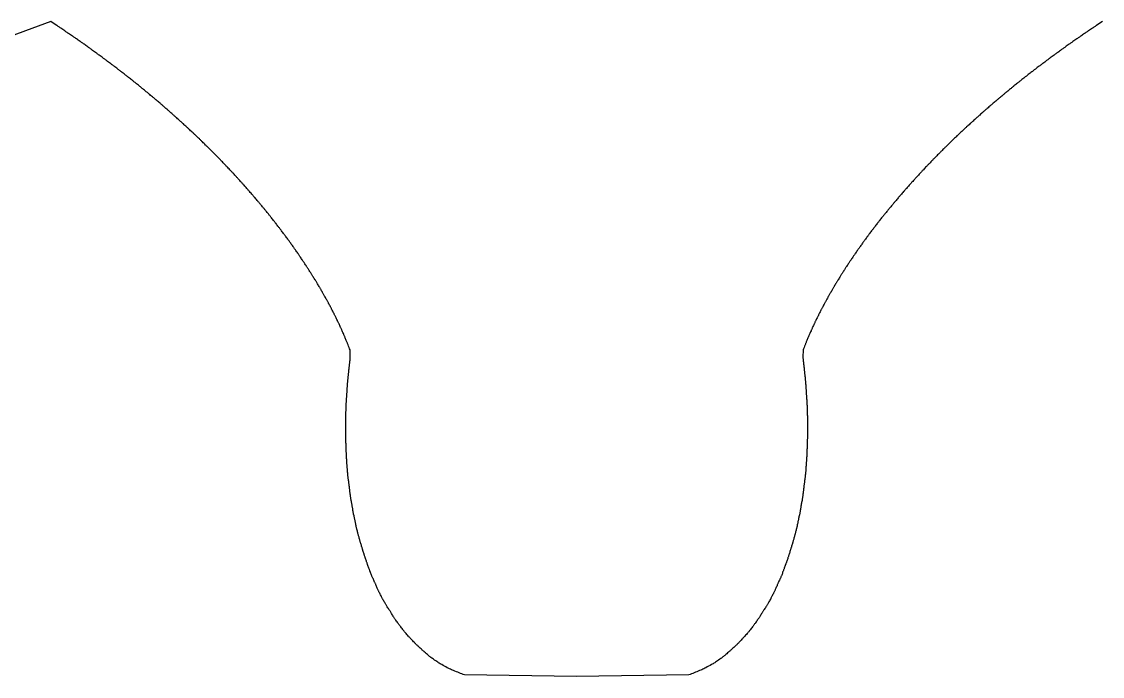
# Model space of a CAD drawing. Header units: millimetres. Extents: x -30 to 50.3, y -44.8 to 28.9.
# Drawn here: x -9.36 to 8.87, y 17.87 to 28.92 of the extents above; entities that cross this region are included whole.
import ezdxf

# ---------------------------------------------------------------- set-up
doc = ezdxf.new("R2010")
doc.units = ezdxf.units.MM

msp = doc.modelspace()

# ---------------------------------------------------------------- linework, layer by layer
at = {"color": 7, "linetype": 'Continuous', "lineweight": 25}
for p, q in [((-8.869, 28.921), (-11.796, 27.855)), ((0, 17.875), (-1.891, 17.899)), ((1.891, 17.899), (0, 17.875))]:
    msp.add_line(p, q, dxfattribs=at)
for points, knots in [([(-3.821, 23.381), (-3.833, 23.411), (-3.844, 23.44), (-3.855, 23.469), (-3.858, 23.476), (-3.863, 23.489), (-3.871, 23.509), (-3.876, 23.522), (-3.879, 23.528), (-3.887, 23.548), (-3.895, 23.567), (-3.903, 23.587), (-3.906, 23.594), (-3.911, 23.607), (-3.92, 23.626), (-3.925, 23.639), (-3.928, 23.646), (-3.937, 23.665), (-3.945, 23.685), (-3.954, 23.704), (-3.957, 23.711), (-3.963, 23.724), (-3.971, 23.743), (-3.977, 23.756), (-3.98, 23.762), (-3.989, 23.782), (-3.998, 23.801), (-4.007, 23.821), (-4.01, 23.827), (-4.016, 23.84), (-4.026, 23.859), (-4.032, 23.872), (-4.035, 23.879), (-4.044, 23.898), (-4.054, 23.917), (-4.063, 23.937), (-4.067, 23.943), (-4.073, 23.956), (-4.082, 23.975), (-4.089, 23.988), (-4.092, 23.994), (-4.102, 24.014), (-4.112, 24.033), (-4.122, 24.052), (-4.125, 24.059), (-4.132, 24.071), (-4.142, 24.091), (-4.149, 24.103), (-4.152, 24.11), (-4.162, 24.129), (-4.172, 24.148), (-4.183, 24.167), (-4.186, 24.174), (-4.193, 24.186), (-4.203, 24.206), (-4.21, 24.218), (-4.214, 24.225), (-4.224, 24.244), (-4.235, 24.263), (-4.246, 24.282), (-4.249, 24.288), (-4.256, 24.301), (-4.267, 24.32), (-4.274, 24.333), (-4.278, 24.339), (-4.289, 24.358), (-4.3, 24.377), (-4.311, 24.396), (-4.314, 24.402), (-4.322, 24.415), (-4.333, 24.434), (-4.34, 24.447), (-4.344, 24.453), (-4.356, 24.472), (-4.367, 24.491), (-4.378, 24.51), (-4.382, 24.516), (-4.389, 24.529), (-4.401, 24.548), (-4.409, 24.56), (-4.413, 24.567), (-4.424, 24.585), (-4.436, 24.604), (-4.447, 24.623), (-4.451, 24.629), (-4.459, 24.642), (-4.471, 24.661), (-4.479, 24.673), (-4.483, 24.68), (-4.495, 24.698), (-4.507, 24.717), (-4.519, 24.736), (-4.523, 24.742), (-4.531, 24.755), (-4.543, 24.774), (-4.551, 24.786), (-4.555, 24.792), (-4.567, 24.811), (-4.58, 24.83), (-4.592, 24.848), (-4.596, 24.855), (-4.604, 24.867), (-4.617, 24.886), (-4.625, 24.898), (-4.629, 24.904), (-4.642, 24.923), (-4.654, 24.942), (-4.667, 24.96), (-4.671, 24.966), (-4.68, 24.979), (-4.692, 24.997), (-4.701, 25.01), (-4.705, 25.016), (-4.718, 25.035), (-4.731, 25.053), (-4.744, 25.072), (-4.748, 25.078), (-4.757, 25.09), (-4.77, 25.109), (-4.779, 25.121), (-4.783, 25.127), (-4.796, 25.146), (-4.81, 25.164), (-4.823, 25.183), (-4.827, 25.189), (-4.836, 25.201), (-4.849, 25.22), (-4.858, 25.232), (-4.863, 25.238), (-4.876, 25.256), (-4.89, 25.275), (-4.903, 25.293), (-4.908, 25.299), (-4.917, 25.312), (-4.931, 25.33), (-4.94, 25.342), (-4.944, 25.348), (-4.958, 25.367), (-4.972, 25.385), (-4.986, 25.403), (-4.99, 25.409), (-5, 25.422), (-5.013, 25.44), (-5.023, 25.452), (-5.028, 25.458), (-5.042, 25.476), (-5.056, 25.494), (-5.07, 25.513), (-5.074, 25.519), (-5.084, 25.531), (-5.098, 25.549), (-5.108, 25.561), (-5.112, 25.567), (-5.127, 25.585), (-5.141, 25.604), (-5.156, 25.622), (-5.16, 25.628), (-5.17, 25.64), (-5.184, 25.658), (-5.194, 25.67), (-5.199, 25.676), (-5.214, 25.694), (-5.228, 25.712), (-5.243, 25.73), (-5.248, 25.736), (-5.258, 25.748), (-5.272, 25.766), (-5.282, 25.778), (-5.287, 25.784), (-5.302, 25.802), (-5.317, 25.82), (-5.332, 25.838), (-5.337, 25.844), (-5.347, 25.856), (-5.362, 25.874), (-5.372, 25.886), (-5.377, 25.892), (-5.392, 25.91), (-5.408, 25.928), (-5.423, 25.946), (-5.428, 25.952), (-5.438, 25.964), (-5.453, 25.982), (-5.464, 25.994), (-5.469, 25.999), (-5.484, 26.017), (-5.5, 26.035), (-5.515, 26.053), (-5.52, 26.059), (-5.531, 26.071), (-5.546, 26.089), (-5.557, 26.1), (-5.562, 26.106), (-5.578, 26.124), (-5.593, 26.142), (-5.609, 26.159), (-5.614, 26.165), (-5.625, 26.177), (-5.641, 26.195), (-5.651, 26.207), (-5.657, 26.213), (-5.673, 26.23), (-5.689, 26.248), (-5.705, 26.265), (-5.71, 26.271), (-5.721, 26.283), (-5.737, 26.301), (-5.748, 26.312), (-5.753, 26.318), (-5.769, 26.336), (-5.785, 26.353), (-5.802, 26.371), (-5.807, 26.377), (-5.818, 26.388), (-5.834, 26.406), (-5.845, 26.418), (-5.851, 26.423), (-5.867, 26.441), (-5.884, 26.458), (-5.9, 26.476), (-5.906, 26.482), (-5.917, 26.493), (-5.934, 26.511), (-5.945, 26.522), (-5.95, 26.528), (-5.967, 26.545), (-5.984, 26.563), (-6.001, 26.58), (-6.006, 26.586), (-6.017, 26.598), (-6.034, 26.615), (-6.046, 26.626), (-6.051, 26.632), (-6.068, 26.649), (-6.085, 26.667), (-6.102, 26.684), (-6.108, 26.69), (-6.119, 26.701), (-6.136, 26.718), (-6.148, 26.73), (-6.154, 26.736), (-6.171, 26.753), (-6.188, 26.77), (-6.205, 26.787), (-6.211, 26.793), (-6.223, 26.804), (-6.24, 26.822), (-6.252, 26.833), (-6.258, 26.839), (-6.275, 26.856), (-6.293, 26.873), (-6.31, 26.89), (-6.316, 26.896), (-6.328, 26.907), (-6.345, 26.924), (-6.357, 26.935), (-6.363, 26.941), (-6.381, 26.958), (-6.399, 26.975), (-6.416, 26.992), (-6.422, 26.998), (-6.434, 27.009), (-6.452, 27.026), (-6.464, 27.037), (-6.47, 27.043), (-6.488, 27.06), (-6.506, 27.076), (-6.524, 27.093), (-6.53, 27.099), (-6.542, 27.11), (-6.56, 27.127), (-6.572, 27.138), (-6.578, 27.144), (-6.597, 27.161), (-6.615, 27.177), (-6.633, 27.194), (-6.639, 27.2), (-6.651, 27.211), (-6.67, 27.228), (-6.682, 27.239), (-6.688, 27.244), (-6.707, 27.261), (-6.725, 27.278), (-6.744, 27.295), (-6.75, 27.3), (-6.762, 27.311), (-6.781, 27.328), (-6.793, 27.339), (-6.8, 27.344), (-6.818, 27.361), (-6.837, 27.378), (-6.856, 27.394), (-6.862, 27.4), (-6.874, 27.411), (-6.893, 27.427), (-6.906, 27.438), (-6.912, 27.444), (-6.931, 27.46), (-6.95, 27.477), (-6.969, 27.493), (-6.975, 27.499), (-6.988, 27.51), (-7.007, 27.526), (-7.02, 27.537), (-7.026, 27.543), (-7.046, 27.559), (-7.065, 27.575), (-7.084, 27.592), (-7.09, 27.597), (-7.103, 27.608), (-7.123, 27.624), (-7.135, 27.635), (-7.142, 27.641), (-7.161, 27.657), (-7.181, 27.673), (-7.2, 27.689), (-7.207, 27.695), (-7.22, 27.706), (-7.239, 27.722), (-7.252, 27.733), (-7.259, 27.738), (-7.279, 27.754), (-7.298, 27.77), (-7.318, 27.787), (-7.324, 27.792), (-7.338, 27.803), (-7.357, 27.819), (-7.371, 27.83), (-7.377, 27.835), (-7.397, 27.851), (-7.417, 27.867), (-7.437, 27.883), (-7.444, 27.888), (-7.457, 27.899), (-7.477, 27.915), (-7.49, 27.926), (-7.497, 27.931), (-7.517, 27.947), (-7.537, 27.963), (-7.557, 27.979), (-7.564, 27.984), (-7.577, 27.995), (-7.598, 28.011), (-7.611, 28.021), (-7.618, 28.027), (-7.638, 28.042), (-7.659, 28.058), (-7.679, 28.074), (-7.686, 28.079), (-7.699, 28.09), (-7.72, 28.106), (-7.734, 28.116), (-7.74, 28.121), (-7.761, 28.137), (-7.782, 28.153), (-7.802, 28.168), (-7.809, 28.174), (-7.823, 28.184), (-7.844, 28.2), (-7.857, 28.21), (-7.864, 28.215), (-7.885, 28.231), (-7.906, 28.247), (-7.927, 28.262), (-7.934, 28.267), (-7.948, 28.278), (-7.968, 28.293), (-7.982, 28.304), (-7.989, 28.309), (-8.01, 28.324), (-8.032, 28.34), (-8.053, 28.355), (-8.06, 28.36), (-8.074, 28.371), (-8.095, 28.386), (-8.109, 28.396), (-8.116, 28.402), (-8.137, 28.417), (-8.158, 28.432), (-8.18, 28.448), (-8.187, 28.453), (-8.201, 28.463), (-8.222, 28.478), (-8.237, 28.488), (-8.244, 28.494), (-8.265, 28.509), (-8.287, 28.524), (-8.308, 28.539), (-8.315, 28.544), (-8.33, 28.555), (-8.351, 28.57), (-8.366, 28.58), (-8.373, 28.585), (-8.395, 28.6), (-8.416, 28.615), (-8.438, 28.63), (-8.445, 28.635), (-8.46, 28.645), (-8.482, 28.66), (-8.496, 28.67), (-8.503, 28.675), (-8.525, 28.69), (-8.547, 28.705), (-8.569, 28.72), (-8.576, 28.725), (-8.591, 28.735), (-8.613, 28.75), (-8.628, 28.76), (-8.635, 28.765), (-8.657, 28.78), (-8.679, 28.795), (-8.702, 28.81), (-8.709, 28.815), (-8.724, 28.825), (-8.746, 28.84), (-8.761, 28.849), (-8.768, 28.854), (-8.802, 28.876), (-8.835, 28.899), (-8.869, 28.921)], [0, 0, 0, 0, 0.012463, 0.012463, 0.012463, 0.015239, 0.018016, 0.020792, 0.020792, 0.020792, 0.029144, 0.029144, 0.029144, 0.031935, 0.034726, 0.037517, 0.037517, 0.037517, 0.045912, 0.045912, 0.045912, 0.048717, 0.051523, 0.054328, 0.054328, 0.054328, 0.062766, 0.062766, 0.062766, 0.065586, 0.068406, 0.071226, 0.071226, 0.071226, 0.079708, 0.079708, 0.079708, 0.082542, 0.085376, 0.088211, 0.088211, 0.088211, 0.096736, 0.096736, 0.096736, 0.099584, 0.102433, 0.105282, 0.105282, 0.105282, 0.11385, 0.11385, 0.11385, 0.116713, 0.119577, 0.12244, 0.12244, 0.12244, 0.131051, 0.131051, 0.131051, 0.133929, 0.136807, 0.139684, 0.139684, 0.139684, 0.148339, 0.148339, 0.148339, 0.151231, 0.154123, 0.157015, 0.157015, 0.157015, 0.165714, 0.165714, 0.165714, 0.16862, 0.171527, 0.174433, 0.174433, 0.174433, 0.183174, 0.183174, 0.183174, 0.186095, 0.189016, 0.191937, 0.191937, 0.191937, 0.200722, 0.200722, 0.200722, 0.203658, 0.206593, 0.209528, 0.209528, 0.209528, 0.218356, 0.218356, 0.218356, 0.221306, 0.224256, 0.227206, 0.227206, 0.227206, 0.236077, 0.236077, 0.236077, 0.239041, 0.242006, 0.24497, 0.24497, 0.24497, 0.253885, 0.253885, 0.253885, 0.256863, 0.259842, 0.262821, 0.262821, 0.262821, 0.271779, 0.271779, 0.271779, 0.274772, 0.277765, 0.280758, 0.280758, 0.280758, 0.289759, 0.289759, 0.289759, 0.292767, 0.295774, 0.298782, 0.298782, 0.298782, 0.307826, 0.307826, 0.307826, 0.310848, 0.31387, 0.316892, 0.316892, 0.316892, 0.32598, 0.32598, 0.32598, 0.329016, 0.332053, 0.335089, 0.335089, 0.335089, 0.34422, 0.34422, 0.34422, 0.347271, 0.350322, 0.353373, 0.353373, 0.353373, 0.362547, 0.362547, 0.362547, 0.365612, 0.368677, 0.371743, 0.371743, 0.371743, 0.38096, 0.38096, 0.38096, 0.38404, 0.38712, 0.3902, 0.3902, 0.3902, 0.399461, 0.399461, 0.399461, 0.402555, 0.405649, 0.408743, 0.408743, 0.408743, 0.418047, 0.418047, 0.418047, 0.421156, 0.424264, 0.427373, 0.427373, 0.427373, 0.43672, 0.43672, 0.43672, 0.439843, 0.442966, 0.446089, 0.446089, 0.446089, 0.45548, 0.45548, 0.45548, 0.458618, 0.461755, 0.464892, 0.464892, 0.464892, 0.474326, 0.474326, 0.474326, 0.477478, 0.48063, 0.483782, 0.483782, 0.483782, 0.493259, 0.493259, 0.493259, 0.496426, 0.499592, 0.502758, 0.502758, 0.502758, 0.512279, 0.512279, 0.512279, 0.51546, 0.51864, 0.521821, 0.521821, 0.521821, 0.531385, 0.531385, 0.531385, 0.53458, 0.537775, 0.54097, 0.54097, 0.54097, 0.550577, 0.550577, 0.550577, 0.553787, 0.556997, 0.560206, 0.560206, 0.560206, 0.569857, 0.569857, 0.569857, 0.573081, 0.576305, 0.579529, 0.579529, 0.579529, 0.589223, 0.589223, 0.589223, 0.592461, 0.5957, 0.598938, 0.598938, 0.598938, 0.608675, 0.608675, 0.608675, 0.611928, 0.615181, 0.618434, 0.618434, 0.618434, 0.628214, 0.628214, 0.628214, 0.631481, 0.634749, 0.638016, 0.638016, 0.638016, 0.64784, 0.64784, 0.64784, 0.651121, 0.654403, 0.657685, 0.657685, 0.657685, 0.667552, 0.667552, 0.667552, 0.670848, 0.674144, 0.67744, 0.67744, 0.67744, 0.687351, 0.687351, 0.687351, 0.690661, 0.693972, 0.697282, 0.697282, 0.697282, 0.707235, 0.707235, 0.707235, 0.71056, 0.713885, 0.71721, 0.71721, 0.71721, 0.727207, 0.727207, 0.727207, 0.730547, 0.733887, 0.737226, 0.737226, 0.737226, 0.747266, 0.747266, 0.747266, 0.75062, 0.753974, 0.757328, 0.757328, 0.757328, 0.767411, 0.767411, 0.767411, 0.770779, 0.774147, 0.777516, 0.777516, 0.777516, 0.787642, 0.787642, 0.787642, 0.791025, 0.794408, 0.79779, 0.79779, 0.79779, 0.807961, 0.807961, 0.807961, 0.811358, 0.814755, 0.818152, 0.818152, 0.818152, 0.828366, 0.828366, 0.828366, 0.831777, 0.835189, 0.8386, 0.8386, 0.8386, 0.848857, 0.848857, 0.848857, 0.852283, 0.855709, 0.859135, 0.859135, 0.859135, 0.869435, 0.869435, 0.869435, 0.872875, 0.876316, 0.879756, 0.879756, 0.879756, 0.890099, 0.890099, 0.890099, 0.893554, 0.897009, 0.900464, 0.900464, 0.900464, 0.91085, 0.91085, 0.91085, 0.91432, 0.917789, 0.921258, 0.921258, 0.921258, 0.931688, 0.931688, 0.931688, 0.935172, 0.938655, 0.942139, 0.942139, 0.942139, 0.952612, 0.952612, 0.952612, 0.95611, 0.959608, 0.963107, 0.963107, 0.963107, 0.973623, 0.973623, 0.973623, 0.977135, 0.980648, 0.984161, 0.984161, 0.984161, 1, 1, 1, 1]), ([(8.869, 28.921), (8.835, 28.899), (8.802, 28.876), (8.768, 28.854), (8.761, 28.849), (8.746, 28.84), (8.724, 28.825), (8.709, 28.815), (8.702, 28.81), (8.679, 28.795), (8.657, 28.78), (8.635, 28.765), (8.628, 28.76), (8.613, 28.75), (8.591, 28.735), (8.576, 28.725), (8.569, 28.72), (8.547, 28.705), (8.525, 28.69), (8.503, 28.675), (8.496, 28.67), (8.482, 28.66), (8.46, 28.645), (8.445, 28.635), (8.438, 28.63), (8.416, 28.615), (8.395, 28.6), (8.373, 28.585), (8.366, 28.58), (8.351, 28.57), (8.33, 28.555), (8.315, 28.544), (8.308, 28.539), (8.287, 28.524), (8.265, 28.509), (8.244, 28.494), (8.237, 28.488), (8.222, 28.478), (8.201, 28.463), (8.187, 28.453), (8.18, 28.448), (8.158, 28.432), (8.137, 28.417), (8.116, 28.402), (8.109, 28.396), (8.095, 28.386), (8.074, 28.371), (8.06, 28.36), (8.053, 28.355), (8.032, 28.34), (8.01, 28.324), (7.989, 28.309), (7.982, 28.304), (7.968, 28.293), (7.948, 28.278), (7.934, 28.267), (7.927, 28.262), (7.906, 28.247), (7.885, 28.231), (7.864, 28.215), (7.857, 28.21), (7.844, 28.2), (7.823, 28.184), (7.809, 28.174), (7.802, 28.168), (7.782, 28.153), (7.761, 28.137), (7.74, 28.121), (7.734, 28.116), (7.72, 28.106), (7.699, 28.09), (7.686, 28.079), (7.679, 28.074), (7.659, 28.058), (7.638, 28.042), (7.618, 28.027), (7.611, 28.021), (7.598, 28.011), (7.577, 27.995), (7.564, 27.984), (7.557, 27.979), (7.537, 27.963), (7.517, 27.947), (7.497, 27.931), (7.49, 27.926), (7.477, 27.915), (7.457, 27.899), (7.444, 27.888), (7.437, 27.883), (7.417, 27.867), (7.397, 27.851), (7.377, 27.835), (7.371, 27.83), (7.357, 27.819), (7.338, 27.803), (7.324, 27.792), (7.318, 27.787), (7.298, 27.77), (7.279, 27.754), (7.259, 27.738), (7.252, 27.733), (7.239, 27.722), (7.22, 27.706), (7.207, 27.695), (7.2, 27.689), (7.181, 27.673), (7.161, 27.657), (7.142, 27.641), (7.135, 27.635), (7.123, 27.624), (7.103, 27.608), (7.09, 27.597), (7.084, 27.592), (7.065, 27.575), (7.046, 27.559), (7.026, 27.543), (7.02, 27.537), (7.007, 27.526), (6.988, 27.51), (6.975, 27.499), (6.969, 27.493), (6.95, 27.477), (6.931, 27.46), (6.912, 27.444), (6.906, 27.438), (6.893, 27.427), (6.874, 27.411), (6.862, 27.4), (6.856, 27.394), (6.837, 27.378), (6.818, 27.361), (6.8, 27.344), (6.793, 27.339), (6.781, 27.328), (6.762, 27.311), (6.75, 27.3), (6.744, 27.295), (6.725, 27.278), (6.707, 27.261), (6.688, 27.244), (6.682, 27.239), (6.67, 27.228), (6.651, 27.211), (6.639, 27.2), (6.633, 27.194), (6.615, 27.177), (6.597, 27.161), (6.578, 27.144), (6.572, 27.138), (6.56, 27.127), (6.542, 27.11), (6.53, 27.099), (6.524, 27.093), (6.506, 27.076), (6.488, 27.06), (6.47, 27.043), (6.464, 27.037), (6.452, 27.026), (6.434, 27.009), (6.422, 26.998), (6.416, 26.992), (6.399, 26.975), (6.381, 26.958), (6.363, 26.941), (6.357, 26.935), (6.345, 26.924), (6.328, 26.907), (6.316, 26.896), (6.31, 26.89), (6.293, 26.873), (6.275, 26.856), (6.258, 26.839), (6.252, 26.833), (6.24, 26.822), (6.223, 26.804), (6.211, 26.793), (6.205, 26.787), (6.188, 26.77), (6.171, 26.753), (6.154, 26.736), (6.148, 26.73), (6.136, 26.718), (6.119, 26.701), (6.108, 26.69), (6.102, 26.684), (6.085, 26.667), (6.068, 26.649), (6.051, 26.632), (6.046, 26.626), (6.034, 26.615), (6.017, 26.598), (6.006, 26.586), (6.001, 26.58), (5.984, 26.563), (5.967, 26.545), (5.95, 26.528), (5.945, 26.522), (5.934, 26.511), (5.917, 26.493), (5.906, 26.482), (5.9, 26.476), (5.884, 26.458), (5.867, 26.441), (5.851, 26.423), (5.845, 26.418), (5.834, 26.406), (5.818, 26.388), (5.807, 26.377), (5.802, 26.371), (5.785, 26.353), (5.769, 26.336), (5.753, 26.318), (5.748, 26.312), (5.737, 26.301), (5.721, 26.283), (5.71, 26.271), (5.705, 26.265), (5.689, 26.248), (5.673, 26.23), (5.657, 26.213), (5.651, 26.207), (5.641, 26.195), (5.625, 26.177), (5.614, 26.165), (5.609, 26.159), (5.593, 26.142), (5.578, 26.124), (5.562, 26.106), (5.557, 26.1), (5.546, 26.089), (5.531, 26.071), (5.52, 26.059), (5.515, 26.053), (5.5, 26.035), (5.484, 26.017), (5.469, 25.999), (5.464, 25.994), (5.453, 25.982), (5.438, 25.964), (5.428, 25.952), (5.423, 25.946), (5.408, 25.928), (5.392, 25.91), (5.377, 25.892), (5.372, 25.886), (5.362, 25.874), (5.347, 25.856), (5.337, 25.844), (5.332, 25.838), (5.317, 25.82), (5.302, 25.802), (5.287, 25.784), (5.282, 25.778), (5.272, 25.766), (5.258, 25.748), (5.248, 25.736), (5.243, 25.73), (5.228, 25.712), (5.214, 25.694), (5.199, 25.676), (5.194, 25.67), (5.184, 25.658), (5.17, 25.64), (5.16, 25.628), (5.156, 25.622), (5.141, 25.604), (5.127, 25.585), (5.112, 25.567), (5.108, 25.561), (5.098, 25.549), (5.084, 25.531), (5.074, 25.519), (5.07, 25.513), (5.056, 25.494), (5.042, 25.476), (5.028, 25.458), (5.023, 25.452), (5.013, 25.44), (5, 25.422), (4.99, 25.409), (4.986, 25.403), (4.972, 25.385), (4.958, 25.367), (4.944, 25.348), (4.94, 25.342), (4.931, 25.33), (4.917, 25.312), (4.908, 25.299), (4.903, 25.293), (4.89, 25.275), (4.876, 25.256), (4.863, 25.238), (4.858, 25.232), (4.849, 25.22), (4.836, 25.201), (4.827, 25.189), (4.823, 25.183), (4.81, 25.164), (4.796, 25.146), (4.783, 25.127), (4.779, 25.121), (4.77, 25.109), (4.757, 25.09), (4.748, 25.078), (4.744, 25.072), (4.731, 25.053), (4.718, 25.035), (4.705, 25.016), (4.701, 25.01), (4.692, 24.997), (4.68, 24.979), (4.671, 24.966), (4.667, 24.96), (4.654, 24.942), (4.642, 24.923), (4.629, 24.904), (4.625, 24.898), (4.617, 24.886), (4.604, 24.867), (4.596, 24.855), (4.592, 24.848), (4.58, 24.83), (4.567, 24.811), (4.555, 24.792), (4.551, 24.786), (4.543, 24.774), (4.531, 24.755), (4.523, 24.742), (4.519, 24.736), (4.507, 24.717), (4.495, 24.698), (4.483, 24.68), (4.479, 24.673), (4.471, 24.661), (4.459, 24.642), (4.451, 24.629), (4.447, 24.623), (4.436, 24.604), (4.424, 24.585), (4.413, 24.567), (4.409, 24.56), (4.401, 24.548), (4.389, 24.529), (4.382, 24.516), (4.378, 24.51), (4.367, 24.491), (4.356, 24.472), (4.344, 24.453), (4.34, 24.447), (4.333, 24.434), (4.322, 24.415), (4.314, 24.402), (4.311, 24.396), (4.3, 24.377), (4.289, 24.358), (4.278, 24.339), (4.274, 24.333), (4.267, 24.32), (4.256, 24.301), (4.249, 24.288), (4.246, 24.282), (4.235, 24.263), (4.224, 24.244), (4.214, 24.225), (4.21, 24.218), (4.203, 24.206), (4.193, 24.186), (4.186, 24.174), (4.183, 24.167), (4.172, 24.148), (4.162, 24.129), (4.152, 24.11), (4.149, 24.103), (4.142, 24.091), (4.132, 24.071), (4.125, 24.059), (4.122, 24.052), (4.112, 24.033), (4.102, 24.014), (4.092, 23.994), (4.089, 23.988), (4.082, 23.975), (4.073, 23.956), (4.067, 23.943), (4.063, 23.937), (4.054, 23.917), (4.044, 23.898), (4.035, 23.879), (4.032, 23.872), (4.026, 23.859), (4.016, 23.84), (4.01, 23.827), (4.007, 23.821), (3.998, 23.801), (3.989, 23.782), (3.98, 23.762), (3.977, 23.756), (3.971, 23.743), (3.963, 23.724), (3.957, 23.711), (3.954, 23.704), (3.945, 23.685), (3.937, 23.665), (3.928, 23.646), (3.925, 23.639), (3.92, 23.626), (3.911, 23.607), (3.906, 23.594), (3.903, 23.587), (3.895, 23.567), (3.887, 23.548), (3.879, 23.528), (3.876, 23.522), (3.871, 23.509), (3.863, 23.489), (3.858, 23.476), (3.855, 23.469), (3.844, 23.44), (3.833, 23.411), (3.821, 23.381)], [0, 0, 0, 0, 0.015839, 0.015839, 0.015839, 0.019352, 0.022865, 0.026377, 0.026377, 0.026377, 0.036893, 0.036893, 0.036893, 0.040392, 0.04389, 0.047388, 0.047388, 0.047388, 0.057861, 0.057861, 0.057861, 0.061345, 0.064828, 0.068312, 0.068312, 0.068312, 0.078742, 0.078742, 0.078742, 0.082211, 0.08568, 0.08915, 0.08915, 0.08915, 0.099536, 0.099536, 0.099536, 0.102991, 0.106446, 0.109901, 0.109901, 0.109901, 0.120244, 0.120244, 0.120244, 0.123684, 0.127125, 0.130565, 0.130565, 0.130565, 0.140865, 0.140865, 0.140865, 0.144291, 0.147717, 0.151143, 0.151143, 0.151143, 0.1614, 0.1614, 0.1614, 0.164811, 0.168223, 0.171634, 0.171634, 0.171634, 0.181848, 0.181848, 0.181848, 0.185245, 0.188642, 0.192039, 0.192039, 0.192039, 0.20221, 0.20221, 0.20221, 0.205592, 0.208975, 0.212358, 0.212358, 0.212358, 0.222484, 0.222484, 0.222484, 0.225853, 0.229221, 0.232589, 0.232589, 0.232589, 0.242672, 0.242672, 0.242672, 0.246026, 0.24938, 0.252734, 0.252734, 0.252734, 0.262774, 0.262774, 0.262774, 0.266113, 0.269453, 0.272793, 0.272793, 0.272793, 0.28279, 0.28279, 0.28279, 0.286115, 0.28944, 0.292765, 0.292765, 0.292765, 0.302718, 0.302718, 0.302718, 0.306028, 0.309339, 0.312649, 0.312649, 0.312649, 0.32256, 0.32256, 0.32256, 0.325856, 0.329152, 0.332448, 0.332448, 0.332448, 0.342315, 0.342315, 0.342315, 0.345597, 0.348879, 0.35216, 0.35216, 0.35216, 0.361984, 0.361984, 0.361984, 0.365251, 0.368519, 0.371786, 0.371786, 0.371786, 0.381566, 0.381566, 0.381566, 0.384819, 0.388072, 0.391325, 0.391325, 0.391325, 0.401062, 0.401062, 0.401062, 0.4043, 0.407539, 0.410777, 0.410777, 0.410777, 0.420471, 0.420471, 0.420471, 0.423695, 0.426919, 0.430143, 0.430143, 0.430143, 0.439794, 0.439794, 0.439794, 0.443003, 0.446213, 0.449423, 0.449423, 0.449423, 0.45903, 0.45903, 0.45903, 0.462225, 0.46542, 0.468615, 0.468615, 0.468615, 0.478179, 0.478179, 0.478179, 0.48136, 0.48454, 0.487721, 0.487721, 0.487721, 0.497242, 0.497242, 0.497242, 0.500408, 0.503574, 0.506741, 0.506741, 0.506741, 0.516218, 0.516218, 0.516218, 0.51937, 0.522522, 0.525674, 0.525674, 0.525674, 0.535108, 0.535108, 0.535108, 0.538245, 0.541382, 0.54452, 0.54452, 0.54452, 0.553911, 0.553911, 0.553911, 0.557034, 0.560157, 0.56328, 0.56328, 0.56328, 0.572627, 0.572627, 0.572627, 0.575736, 0.578844, 0.581953, 0.581953, 0.581953, 0.591257, 0.591257, 0.591257, 0.594351, 0.597445, 0.600539, 0.600539, 0.600539, 0.6098, 0.6098, 0.6098, 0.61288, 0.61596, 0.61904, 0.61904, 0.61904, 0.628257, 0.628257, 0.628257, 0.631323, 0.634388, 0.637453, 0.637453, 0.637453, 0.646627, 0.646627, 0.646627, 0.649678, 0.652729, 0.65578, 0.65578, 0.65578, 0.664911, 0.664911, 0.664911, 0.667947, 0.670984, 0.67402, 0.67402, 0.67402, 0.683108, 0.683108, 0.683108, 0.68613, 0.689152, 0.692174, 0.692174, 0.692174, 0.701218, 0.701218, 0.701218, 0.704226, 0.707233, 0.710241, 0.710241, 0.710241, 0.719242, 0.719242, 0.719242, 0.722235, 0.725228, 0.728221, 0.728221, 0.728221, 0.737179, 0.737179, 0.737179, 0.740158, 0.743137, 0.746115, 0.746115, 0.746115, 0.75503, 0.75503, 0.75503, 0.757994, 0.760959, 0.763923, 0.763923, 0.763923, 0.772794, 0.772794, 0.772794, 0.775744, 0.778694, 0.781644, 0.781644, 0.781644, 0.790472, 0.790472, 0.790472, 0.793407, 0.796342, 0.799278, 0.799278, 0.799278, 0.808063, 0.808063, 0.808063, 0.810984, 0.813905, 0.816826, 0.816826, 0.816826, 0.825567, 0.825567, 0.825567, 0.828473, 0.83138, 0.834286, 0.834286, 0.834286, 0.842985, 0.842985, 0.842985, 0.845877, 0.848769, 0.851661, 0.851661, 0.851661, 0.860316, 0.860316, 0.860316, 0.863193, 0.866071, 0.868949, 0.868949, 0.868949, 0.87756, 0.87756, 0.87756, 0.880423, 0.883287, 0.88615, 0.88615, 0.88615, 0.894718, 0.894718, 0.894718, 0.897567, 0.900416, 0.903264, 0.903264, 0.903264, 0.911789, 0.911789, 0.911789, 0.914624, 0.917458, 0.920292, 0.920292, 0.920292, 0.928774, 0.928774, 0.928774, 0.931594, 0.934414, 0.937234, 0.937234, 0.937234, 0.945672, 0.945672, 0.945672, 0.948477, 0.951283, 0.954088, 0.954088, 0.954088, 0.962483, 0.962483, 0.962483, 0.965274, 0.968065, 0.970856, 0.970856, 0.970856, 0.979208, 0.979208, 0.979208, 0.981984, 0.984761, 0.987537, 0.987537, 0.987537, 1, 1, 1, 1]), ([(-1.891, 17.899), (-1.952, 17.923), (-2.013, 17.948), (-2.075, 17.972), (-2.087, 17.977), (-2.111, 17.986), (-2.147, 18.003), (-2.17, 18.015), (-2.181, 18.022), (-2.212, 18.039), (-2.243, 18.056), (-2.273, 18.073), (-2.283, 18.078), (-2.302, 18.089), (-2.33, 18.106), (-2.348, 18.118), (-2.357, 18.124), (-2.382, 18.142), (-2.407, 18.159), (-2.433, 18.177), (-2.441, 18.182), (-2.456, 18.193), (-2.48, 18.211), (-2.494, 18.224), (-2.501, 18.23), (-2.522, 18.248), (-2.542, 18.266), (-2.563, 18.284), (-2.57, 18.29), (-2.583, 18.302), (-2.603, 18.32), (-2.617, 18.332), (-2.623, 18.338), (-2.643, 18.356), (-2.663, 18.374), (-2.682, 18.392), (-2.688, 18.398), (-2.701, 18.409), (-2.72, 18.428), (-2.731, 18.44), (-2.737, 18.446), (-2.754, 18.465), (-2.771, 18.483), (-2.788, 18.501), (-2.794, 18.507), (-2.805, 18.519), (-2.822, 18.538), (-2.833, 18.55), (-2.839, 18.556), (-2.855, 18.575), (-2.871, 18.593), (-2.888, 18.611), (-2.893, 18.617), (-2.904, 18.629), (-2.919, 18.648), (-2.928, 18.66), (-2.933, 18.667), (-2.947, 18.686), (-2.962, 18.704), (-2.976, 18.723), (-2.98, 18.729), (-2.99, 18.741), (-3.003, 18.76), (-3.013, 18.773), (-3.017, 18.779), (-3.031, 18.798), (-3.044, 18.816), (-3.058, 18.835), (-3.062, 18.841), (-3.071, 18.853), (-3.083, 18.872), (-3.091, 18.885), (-3.095, 18.892), (-3.107, 18.911), (-3.118, 18.93), (-3.13, 18.949), (-3.133, 18.955), (-3.141, 18.968), (-3.153, 18.987), (-3.161, 18.999), (-3.165, 19.005), (-3.178, 19.024), (-3.19, 19.043), (-3.202, 19.062), (-3.206, 19.068), (-3.215, 19.08), (-3.226, 19.099), (-3.233, 19.112), (-3.237, 19.119), (-3.247, 19.138), (-3.258, 19.157), (-3.268, 19.176), (-3.272, 19.183), (-3.279, 19.195), (-3.289, 19.215), (-3.295, 19.227), (-3.299, 19.234), (-3.309, 19.253), (-3.319, 19.272), (-3.329, 19.291), (-3.332, 19.298), (-3.339, 19.31), (-3.348, 19.33), (-3.353, 19.343), (-3.356, 19.35), (-3.364, 19.369), (-3.373, 19.389), (-3.381, 19.408), (-3.384, 19.415), (-3.389, 19.428), (-3.398, 19.447), (-3.404, 19.46), (-3.407, 19.466), (-3.416, 19.486), (-3.425, 19.505), (-3.434, 19.524), (-3.437, 19.531), (-3.443, 19.543), (-3.452, 19.563), (-3.457, 19.576), (-3.459, 19.583), (-3.467, 19.602), (-3.474, 19.622), (-3.481, 19.642), (-3.484, 19.648), (-3.489, 19.661), (-3.496, 19.681), (-3.501, 19.694), (-3.503, 19.701), (-3.51, 19.72), (-3.517, 19.74), (-3.525, 19.76), (-3.527, 19.766), (-3.532, 19.779), (-3.538, 19.799), (-3.543, 19.812), (-3.545, 19.819), (-3.552, 19.839), (-3.559, 19.858), (-3.565, 19.878), (-3.567, 19.885), (-3.572, 19.898), (-3.578, 19.918), (-3.583, 19.931), (-3.585, 19.937), (-3.591, 19.957), (-3.597, 19.977), (-3.604, 19.997), (-3.606, 20.004), (-3.61, 20.017), (-3.616, 20.037), (-3.62, 20.05), (-3.622, 20.056), (-3.628, 20.076), (-3.634, 20.096), (-3.64, 20.116), (-3.642, 20.123), (-3.646, 20.136), (-3.652, 20.156), (-3.656, 20.169), (-3.657, 20.176), (-3.663, 20.196), (-3.669, 20.216), (-3.674, 20.236), (-3.676, 20.242), (-3.68, 20.256), (-3.685, 20.276), (-3.689, 20.289), (-3.691, 20.296), (-3.696, 20.316), (-3.701, 20.336), (-3.706, 20.356), (-3.708, 20.362), (-3.711, 20.376), (-3.716, 20.396), (-3.719, 20.409), (-3.72, 20.416), (-3.724, 20.436), (-3.728, 20.457), (-3.732, 20.477), (-3.733, 20.484), (-3.736, 20.497), (-3.74, 20.517), (-3.743, 20.531), (-3.744, 20.537), (-3.749, 20.558), (-3.753, 20.578), (-3.758, 20.598), (-3.76, 20.604), (-3.763, 20.618), (-3.767, 20.638), (-3.769, 20.652), (-3.77, 20.659), (-3.773, 20.679), (-3.776, 20.699), (-3.78, 20.72), (-3.781, 20.726), (-3.783, 20.74), (-3.787, 20.76), (-3.789, 20.774), (-3.79, 20.781), (-3.794, 20.801), (-3.798, 20.821), (-3.802, 20.841), (-3.803, 20.848), (-3.806, 20.862), (-3.809, 20.882), (-3.811, 20.896), (-3.812, 20.902), (-3.815, 20.923), (-3.817, 20.943), (-3.82, 20.964), (-3.821, 20.971), (-3.823, 20.984), (-3.825, 21.005), (-3.827, 21.019), (-3.827, 21.025), (-3.83, 21.046), (-3.832, 21.066), (-3.835, 21.087), (-3.835, 21.094), (-3.837, 21.108), (-3.84, 21.128), (-3.842, 21.142), (-3.843, 21.148), (-3.845, 21.169), (-3.848, 21.189), (-3.851, 21.21), (-3.852, 21.217), (-3.854, 21.23), (-3.857, 21.251), (-3.858, 21.264), (-3.858, 21.271), (-3.86, 21.292), (-3.862, 21.313), (-3.864, 21.333), (-3.864, 21.34), (-3.865, 21.354), (-3.867, 21.375), (-3.868, 21.388), (-3.868, 21.395), (-3.87, 21.416), (-3.871, 21.437), (-3.873, 21.457), (-3.873, 21.464), (-3.874, 21.478), (-3.876, 21.499), (-3.877, 21.513), (-3.877, 21.519), (-3.878, 21.54), (-3.879, 21.561), (-3.881, 21.582), (-3.881, 21.589), (-3.882, 21.602), (-3.883, 21.623), (-3.883, 21.637), (-3.884, 21.644), (-3.885, 21.665), (-3.886, 21.686), (-3.886, 21.706), (-3.887, 21.713), (-3.887, 21.727), (-3.888, 21.748), (-3.889, 21.762), (-3.889, 21.769), (-3.889, 21.79), (-3.89, 21.81), (-3.891, 21.831), (-3.891, 21.838), (-3.891, 21.852), (-3.892, 21.873), (-3.892, 21.887), (-3.892, 21.894), (-3.893, 21.915), (-3.893, 21.936), (-3.893, 21.957), (-3.893, 21.964), (-3.894, 21.977), (-3.894, 21.998), (-3.894, 22.012), (-3.894, 22.019), (-3.894, 22.04), (-3.894, 22.061), (-3.894, 22.082), (-3.894, 22.089), (-3.894, 22.103), (-3.894, 22.124), (-3.894, 22.138), (-3.894, 22.145), (-3.894, 22.166), (-3.893, 22.187), (-3.893, 22.208), (-3.893, 22.215), (-3.893, 22.229), (-3.893, 22.25), (-3.892, 22.264), (-3.892, 22.271), (-3.892, 22.292), (-3.891, 22.313), (-3.891, 22.334), (-3.89, 22.341), (-3.89, 22.355), (-3.889, 22.376), (-3.889, 22.39), (-3.889, 22.397), (-3.888, 22.418), (-3.887, 22.439), (-3.886, 22.46), (-3.886, 22.467), (-3.886, 22.481), (-3.884, 22.503), (-3.883, 22.517), (-3.883, 22.524), (-3.881, 22.545), (-3.88, 22.566), (-3.878, 22.587), (-3.877, 22.594), (-3.876, 22.608), (-3.875, 22.63), (-3.874, 22.644), (-3.874, 22.651), (-3.872, 22.672), (-3.871, 22.693), (-3.87, 22.714), (-3.869, 22.721), (-3.868, 22.735), (-3.867, 22.757), (-3.866, 22.771), (-3.865, 22.778), (-3.864, 22.799), (-3.862, 22.82), (-3.861, 22.841), (-3.86, 22.848), (-3.859, 22.863), (-3.857, 22.884), (-3.855, 22.898), (-3.855, 22.905), (-3.852, 22.926), (-3.85, 22.948), (-3.848, 22.969), (-3.847, 22.976), (-3.845, 22.99), (-3.843, 23.012), (-3.842, 23.026), (-3.841, 23.033), (-3.839, 23.054), (-3.837, 23.075), (-3.834, 23.097), (-3.834, 23.104), (-3.832, 23.118), (-3.83, 23.139), (-3.828, 23.153), (-3.828, 23.161), (-3.825, 23.182), (-3.823, 23.203), (-3.82, 23.224), (-3.82, 23.231), (-3.818, 23.245), (-3.817, 23.266), (-3.818, 23.281), (-3.818, 23.288), (-3.819, 23.319), (-3.82, 23.35), (-3.821, 23.381)], [0, 0, 0, 0, 0.031678, 0.031678, 0.031678, 0.037992, 0.044306, 0.05062, 0.05062, 0.05062, 0.067465, 0.067465, 0.067465, 0.072733, 0.078001, 0.083269, 0.083269, 0.083269, 0.098067, 0.098067, 0.098067, 0.102719, 0.107371, 0.112023, 0.112023, 0.112023, 0.12518, 0.12518, 0.12518, 0.129509, 0.133839, 0.138168, 0.138168, 0.138168, 0.150991, 0.150991, 0.150991, 0.155137, 0.159282, 0.163427, 0.163427, 0.163427, 0.175492, 0.175492, 0.175492, 0.179476, 0.183459, 0.187443, 0.187443, 0.187443, 0.199279, 0.199279, 0.199279, 0.203127, 0.206975, 0.210823, 0.210823, 0.210823, 0.222091, 0.222091, 0.222091, 0.225821, 0.229552, 0.233282, 0.233282, 0.233282, 0.244398, 0.244398, 0.244398, 0.248031, 0.251665, 0.255298, 0.255298, 0.255298, 0.266002, 0.266002, 0.266002, 0.269595, 0.273188, 0.276781, 0.276781, 0.276781, 0.287638, 0.287638, 0.287638, 0.291196, 0.294755, 0.298313, 0.298313, 0.298313, 0.308825, 0.308825, 0.308825, 0.312315, 0.315805, 0.319295, 0.319295, 0.319295, 0.329727, 0.329727, 0.329727, 0.333163, 0.336599, 0.340036, 0.340036, 0.340036, 0.350238, 0.350238, 0.350238, 0.353655, 0.357071, 0.360487, 0.360487, 0.360487, 0.370786, 0.370786, 0.370786, 0.374185, 0.377585, 0.380985, 0.380985, 0.380985, 0.391099, 0.391099, 0.391099, 0.394465, 0.39783, 0.401196, 0.401196, 0.401196, 0.411275, 0.411275, 0.411275, 0.41463, 0.417985, 0.421339, 0.421339, 0.421339, 0.431388, 0.431388, 0.431388, 0.434733, 0.438078, 0.441424, 0.441424, 0.441424, 0.451446, 0.451446, 0.451446, 0.454783, 0.45812, 0.461457, 0.461457, 0.461457, 0.471456, 0.471456, 0.471456, 0.474786, 0.478116, 0.481446, 0.481446, 0.481446, 0.491427, 0.491427, 0.491427, 0.494751, 0.498075, 0.501399, 0.501399, 0.501399, 0.511365, 0.511365, 0.511365, 0.51468, 0.517995, 0.52131, 0.52131, 0.52131, 0.531247, 0.531247, 0.531247, 0.534561, 0.537874, 0.541187, 0.541187, 0.541187, 0.551132, 0.551132, 0.551132, 0.554445, 0.557757, 0.561069, 0.561069, 0.561069, 0.571008, 0.571008, 0.571008, 0.57432, 0.577632, 0.580945, 0.580945, 0.580945, 0.590881, 0.590881, 0.590881, 0.594194, 0.597507, 0.60082, 0.60082, 0.60082, 0.610769, 0.610769, 0.610769, 0.614087, 0.617405, 0.620722, 0.620722, 0.620722, 0.63068, 0.63068, 0.63068, 0.633996, 0.637313, 0.640629, 0.640629, 0.640629, 0.650573, 0.650573, 0.650573, 0.653892, 0.657211, 0.660531, 0.660531, 0.660531, 0.670511, 0.670511, 0.670511, 0.67384, 0.677169, 0.680498, 0.680498, 0.680498, 0.690491, 0.690491, 0.690491, 0.693825, 0.697159, 0.700492, 0.700492, 0.700492, 0.710501, 0.710501, 0.710501, 0.71384, 0.717179, 0.720518, 0.720518, 0.720518, 0.730543, 0.730543, 0.730543, 0.733888, 0.737233, 0.740578, 0.740578, 0.740578, 0.750621, 0.750621, 0.750621, 0.753972, 0.757324, 0.760675, 0.760675, 0.760675, 0.770738, 0.770738, 0.770738, 0.774096, 0.777454, 0.780812, 0.780812, 0.780812, 0.790896, 0.790896, 0.790896, 0.794262, 0.797627, 0.800992, 0.800992, 0.800992, 0.811099, 0.811099, 0.811099, 0.814472, 0.817845, 0.821218, 0.821218, 0.821218, 0.831349, 0.831349, 0.831349, 0.83473, 0.838111, 0.841492, 0.841492, 0.841492, 0.851648, 0.851648, 0.851648, 0.855048, 0.858448, 0.861847, 0.861847, 0.861847, 0.872093, 0.872093, 0.872093, 0.875502, 0.878911, 0.88232, 0.88232, 0.88232, 0.892527, 0.892527, 0.892527, 0.895934, 0.899342, 0.902749, 0.902749, 0.902749, 0.912985, 0.912985, 0.912985, 0.916412, 0.919839, 0.923266, 0.923266, 0.923266, 0.933594, 0.933594, 0.933594, 0.937032, 0.940469, 0.943906, 0.943906, 0.943906, 0.9542, 0.9542, 0.9542, 0.957636, 0.961073, 0.964509, 0.964509, 0.964509, 0.974835, 0.974835, 0.974835, 0.978216, 0.981596, 0.984977, 0.984977, 0.984977, 1, 1, 1, 1]), ([(3.821, 23.381), (3.82, 23.35), (3.819, 23.319), (3.818, 23.288), (3.818, 23.281), (3.817, 23.266), (3.818, 23.245), (3.82, 23.231), (3.82, 23.224), (3.823, 23.203), (3.825, 23.182), (3.828, 23.161), (3.828, 23.153), (3.83, 23.139), (3.832, 23.118), (3.834, 23.104), (3.834, 23.097), (3.837, 23.075), (3.839, 23.054), (3.841, 23.033), (3.842, 23.026), (3.843, 23.012), (3.845, 22.99), (3.847, 22.976), (3.848, 22.969), (3.85, 22.948), (3.852, 22.926), (3.855, 22.905), (3.855, 22.898), (3.857, 22.884), (3.859, 22.863), (3.86, 22.848), (3.861, 22.841), (3.862, 22.82), (3.864, 22.799), (3.865, 22.778), (3.866, 22.771), (3.867, 22.757), (3.868, 22.735), (3.869, 22.721), (3.87, 22.714), (3.871, 22.693), (3.872, 22.672), (3.874, 22.651), (3.874, 22.644), (3.875, 22.63), (3.876, 22.608), (3.877, 22.594), (3.878, 22.587), (3.88, 22.566), (3.881, 22.545), (3.883, 22.524), (3.883, 22.517), (3.884, 22.503), (3.886, 22.481), (3.886, 22.467), (3.886, 22.46), (3.887, 22.439), (3.888, 22.418), (3.889, 22.397), (3.889, 22.39), (3.889, 22.376), (3.89, 22.355), (3.89, 22.341), (3.891, 22.334), (3.891, 22.313), (3.892, 22.292), (3.892, 22.271), (3.892, 22.264), (3.893, 22.25), (3.893, 22.229), (3.893, 22.215), (3.893, 22.208), (3.893, 22.187), (3.894, 22.166), (3.894, 22.145), (3.894, 22.138), (3.894, 22.124), (3.894, 22.103), (3.894, 22.089), (3.894, 22.082), (3.894, 22.061), (3.894, 22.04), (3.894, 22.019), (3.894, 22.012), (3.894, 21.998), (3.894, 21.977), (3.893, 21.964), (3.893, 21.957), (3.893, 21.936), (3.893, 21.915), (3.892, 21.894), (3.892, 21.887), (3.892, 21.873), (3.891, 21.852), (3.891, 21.838), (3.891, 21.831), (3.89, 21.81), (3.889, 21.79), (3.889, 21.769), (3.889, 21.762), (3.888, 21.748), (3.887, 21.727), (3.887, 21.713), (3.886, 21.706), (3.886, 21.686), (3.885, 21.665), (3.884, 21.644), (3.883, 21.637), (3.883, 21.623), (3.882, 21.602), (3.881, 21.589), (3.881, 21.582), (3.879, 21.561), (3.878, 21.54), (3.877, 21.519), (3.877, 21.513), (3.876, 21.499), (3.874, 21.478), (3.873, 21.464), (3.873, 21.457), (3.871, 21.437), (3.87, 21.416), (3.868, 21.395), (3.868, 21.388), (3.867, 21.375), (3.865, 21.354), (3.864, 21.34), (3.864, 21.333), (3.862, 21.313), (3.86, 21.292), (3.858, 21.271), (3.858, 21.264), (3.857, 21.251), (3.854, 21.23), (3.852, 21.217), (3.851, 21.21), (3.848, 21.189), (3.845, 21.169), (3.843, 21.148), (3.842, 21.142), (3.84, 21.128), (3.837, 21.108), (3.835, 21.094), (3.835, 21.087), (3.832, 21.066), (3.83, 21.046), (3.827, 21.025), (3.827, 21.019), (3.825, 21.005), (3.823, 20.984), (3.821, 20.971), (3.82, 20.964), (3.817, 20.943), (3.815, 20.923), (3.812, 20.902), (3.811, 20.896), (3.809, 20.882), (3.806, 20.862), (3.803, 20.848), (3.802, 20.841), (3.798, 20.821), (3.794, 20.801), (3.79, 20.781), (3.789, 20.774), (3.787, 20.76), (3.783, 20.74), (3.781, 20.726), (3.78, 20.72), (3.776, 20.699), (3.773, 20.679), (3.77, 20.659), (3.769, 20.652), (3.767, 20.638), (3.763, 20.618), (3.76, 20.604), (3.758, 20.598), (3.753, 20.578), (3.749, 20.558), (3.744, 20.537), (3.743, 20.531), (3.74, 20.517), (3.736, 20.497), (3.733, 20.484), (3.732, 20.477), (3.728, 20.457), (3.724, 20.436), (3.72, 20.416), (3.719, 20.409), (3.716, 20.396), (3.711, 20.376), (3.708, 20.362), (3.706, 20.356), (3.701, 20.336), (3.696, 20.316), (3.691, 20.296), (3.689, 20.289), (3.685, 20.276), (3.68, 20.256), (3.676, 20.242), (3.674, 20.236), (3.669, 20.216), (3.663, 20.196), (3.657, 20.176), (3.656, 20.169), (3.652, 20.156), (3.646, 20.136), (3.642, 20.123), (3.64, 20.116), (3.634, 20.096), (3.628, 20.076), (3.622, 20.056), (3.62, 20.05), (3.616, 20.037), (3.61, 20.017), (3.606, 20.004), (3.604, 19.997), (3.597, 19.977), (3.591, 19.957), (3.585, 19.937), (3.583, 19.931), (3.578, 19.918), (3.572, 19.898), (3.568, 19.885), (3.565, 19.878), (3.559, 19.858), (3.552, 19.839), (3.545, 19.819), (3.543, 19.812), (3.538, 19.799), (3.532, 19.779), (3.527, 19.766), (3.525, 19.76), (3.517, 19.74), (3.51, 19.72), (3.503, 19.701), (3.501, 19.694), (3.496, 19.681), (3.489, 19.661), (3.484, 19.648), (3.481, 19.642), (3.474, 19.622), (3.467, 19.602), (3.459, 19.583), (3.457, 19.576), (3.452, 19.563), (3.443, 19.543), (3.437, 19.531), (3.434, 19.524), (3.425, 19.505), (3.416, 19.486), (3.407, 19.466), (3.404, 19.46), (3.398, 19.447), (3.389, 19.428), (3.384, 19.415), (3.381, 19.408), (3.373, 19.389), (3.364, 19.369), (3.356, 19.35), (3.353, 19.343), (3.348, 19.33), (3.339, 19.31), (3.332, 19.298), (3.329, 19.291), (3.319, 19.272), (3.309, 19.253), (3.299, 19.234), (3.295, 19.227), (3.289, 19.215), (3.279, 19.195), (3.272, 19.183), (3.268, 19.176), (3.258, 19.157), (3.247, 19.138), (3.237, 19.119), (3.233, 19.112), (3.226, 19.099), (3.215, 19.08), (3.206, 19.068), (3.202, 19.062), (3.19, 19.043), (3.178, 19.024), (3.165, 19.005), (3.161, 18.999), (3.153, 18.987), (3.141, 18.968), (3.133, 18.955), (3.13, 18.949), (3.118, 18.93), (3.107, 18.911), (3.095, 18.892), (3.091, 18.885), (3.083, 18.872), (3.071, 18.853), (3.062, 18.841), (3.058, 18.835), (3.044, 18.816), (3.031, 18.798), (3.017, 18.779), (3.013, 18.773), (3.003, 18.76), (2.99, 18.741), (2.98, 18.729), (2.976, 18.723), (2.962, 18.704), (2.947, 18.686), (2.933, 18.667), (2.928, 18.66), (2.919, 18.648), (2.904, 18.629), (2.893, 18.617), (2.888, 18.611), (2.871, 18.593), (2.855, 18.575), (2.839, 18.556), (2.833, 18.55), (2.822, 18.538), (2.805, 18.519), (2.794, 18.507), (2.788, 18.501), (2.771, 18.483), (2.754, 18.465), (2.737, 18.446), (2.731, 18.44), (2.72, 18.428), (2.701, 18.409), (2.688, 18.398), (2.682, 18.392), (2.663, 18.374), (2.643, 18.356), (2.623, 18.338), (2.617, 18.332), (2.603, 18.32), (2.583, 18.302), (2.57, 18.29), (2.563, 18.284), (2.542, 18.266), (2.522, 18.248), (2.501, 18.23), (2.494, 18.224), (2.48, 18.211), (2.456, 18.193), (2.441, 18.182), (2.433, 18.177), (2.407, 18.159), (2.382, 18.142), (2.357, 18.124), (2.348, 18.118), (2.33, 18.106), (2.302, 18.089), (2.283, 18.078), (2.273, 18.073), (2.243, 18.056), (2.212, 18.039), (2.181, 18.022), (2.17, 18.015), (2.147, 18.003), (2.111, 17.986), (2.087, 17.977), (2.075, 17.972), (2.013, 17.948), (1.952, 17.923), (1.891, 17.899)], [0, 0, 0, 0, 0.015023, 0.015023, 0.015023, 0.018404, 0.021784, 0.025165, 0.025165, 0.025165, 0.035491, 0.035491, 0.035491, 0.038927, 0.042364, 0.0458, 0.0458, 0.0458, 0.056094, 0.056094, 0.056094, 0.059531, 0.062968, 0.066406, 0.066406, 0.066406, 0.076734, 0.076734, 0.076734, 0.080161, 0.083588, 0.087015, 0.087015, 0.087015, 0.097251, 0.097251, 0.097251, 0.100658, 0.104066, 0.107473, 0.107473, 0.107473, 0.11768, 0.11768, 0.11768, 0.121089, 0.124498, 0.127907, 0.127907, 0.127907, 0.138153, 0.138153, 0.138153, 0.141552, 0.144952, 0.148352, 0.148352, 0.148352, 0.158508, 0.158508, 0.158508, 0.161889, 0.16527, 0.168651, 0.168651, 0.168651, 0.178782, 0.178782, 0.178782, 0.182155, 0.185528, 0.188901, 0.188901, 0.188901, 0.199008, 0.199008, 0.199008, 0.202373, 0.205738, 0.209104, 0.209104, 0.209104, 0.219188, 0.219188, 0.219188, 0.222546, 0.225904, 0.229262, 0.229262, 0.229262, 0.239325, 0.239325, 0.239325, 0.242676, 0.246028, 0.249379, 0.249379, 0.249379, 0.259422, 0.259422, 0.259422, 0.262767, 0.266112, 0.269457, 0.269457, 0.269457, 0.279482, 0.279482, 0.279482, 0.282821, 0.28616, 0.289499, 0.289499, 0.289499, 0.299508, 0.299508, 0.299508, 0.302841, 0.306175, 0.309509, 0.309509, 0.309509, 0.319502, 0.319502, 0.319502, 0.322831, 0.32616, 0.329489, 0.329489, 0.329489, 0.339469, 0.339469, 0.339469, 0.342789, 0.346108, 0.349427, 0.349427, 0.349427, 0.359371, 0.359371, 0.359371, 0.362687, 0.366004, 0.36932, 0.36932, 0.36932, 0.379278, 0.379278, 0.379278, 0.382595, 0.385913, 0.389231, 0.389231, 0.389231, 0.39918, 0.39918, 0.39918, 0.402493, 0.405806, 0.409119, 0.409119, 0.409119, 0.419055, 0.419055, 0.419055, 0.422368, 0.42568, 0.428992, 0.428992, 0.428992, 0.438931, 0.438931, 0.438931, 0.442243, 0.445555, 0.448868, 0.448868, 0.448868, 0.458813, 0.458813, 0.458813, 0.462126, 0.465439, 0.468753, 0.468753, 0.468753, 0.47869, 0.47869, 0.47869, 0.482005, 0.48532, 0.488635, 0.488635, 0.488635, 0.498601, 0.498601, 0.498601, 0.501925, 0.505249, 0.508573, 0.508573, 0.508573, 0.518554, 0.518554, 0.518554, 0.521884, 0.525214, 0.528544, 0.528544, 0.528544, 0.538543, 0.538543, 0.538543, 0.54188, 0.545217, 0.548554, 0.548554, 0.548554, 0.558576, 0.558576, 0.558576, 0.561922, 0.565267, 0.568612, 0.568612, 0.568612, 0.578661, 0.578661, 0.578661, 0.582015, 0.58537, 0.588725, 0.588725, 0.588725, 0.598804, 0.598804, 0.598804, 0.60217, 0.605535, 0.608901, 0.608901, 0.608901, 0.619015, 0.619015, 0.619015, 0.622415, 0.625815, 0.629214, 0.629214, 0.629214, 0.639513, 0.639513, 0.639513, 0.642929, 0.646345, 0.649762, 0.649762, 0.649762, 0.659964, 0.659964, 0.659964, 0.663401, 0.666837, 0.670273, 0.670273, 0.670273, 0.680705, 0.680705, 0.680705, 0.684195, 0.687685, 0.691175, 0.691175, 0.691175, 0.701687, 0.701687, 0.701687, 0.705245, 0.708804, 0.712362, 0.712362, 0.712362, 0.723219, 0.723219, 0.723219, 0.726812, 0.730405, 0.733998, 0.733998, 0.733998, 0.744702, 0.744702, 0.744702, 0.748335, 0.751969, 0.755602, 0.755602, 0.755602, 0.766718, 0.766718, 0.766718, 0.770448, 0.774179, 0.777909, 0.777909, 0.777909, 0.789177, 0.789177, 0.789177, 0.793025, 0.796873, 0.800721, 0.800721, 0.800721, 0.812557, 0.812557, 0.812557, 0.816541, 0.820524, 0.824508, 0.824508, 0.824508, 0.836573, 0.836573, 0.836573, 0.840718, 0.844863, 0.849009, 0.849009, 0.849009, 0.861832, 0.861832, 0.861832, 0.866161, 0.870491, 0.87482, 0.87482, 0.87482, 0.887977, 0.887977, 0.887977, 0.892629, 0.897281, 0.901933, 0.901933, 0.901933, 0.916731, 0.916731, 0.916731, 0.921999, 0.927267, 0.932535, 0.932535, 0.932535, 0.94938, 0.94938, 0.94938, 0.955694, 0.962008, 0.968322, 0.968322, 0.968322, 1, 1, 1, 1])]:
    msp.add_open_spline(points, degree=3, knots=knots, dxfattribs=at)

doc.saveas('drawing.dxf')
